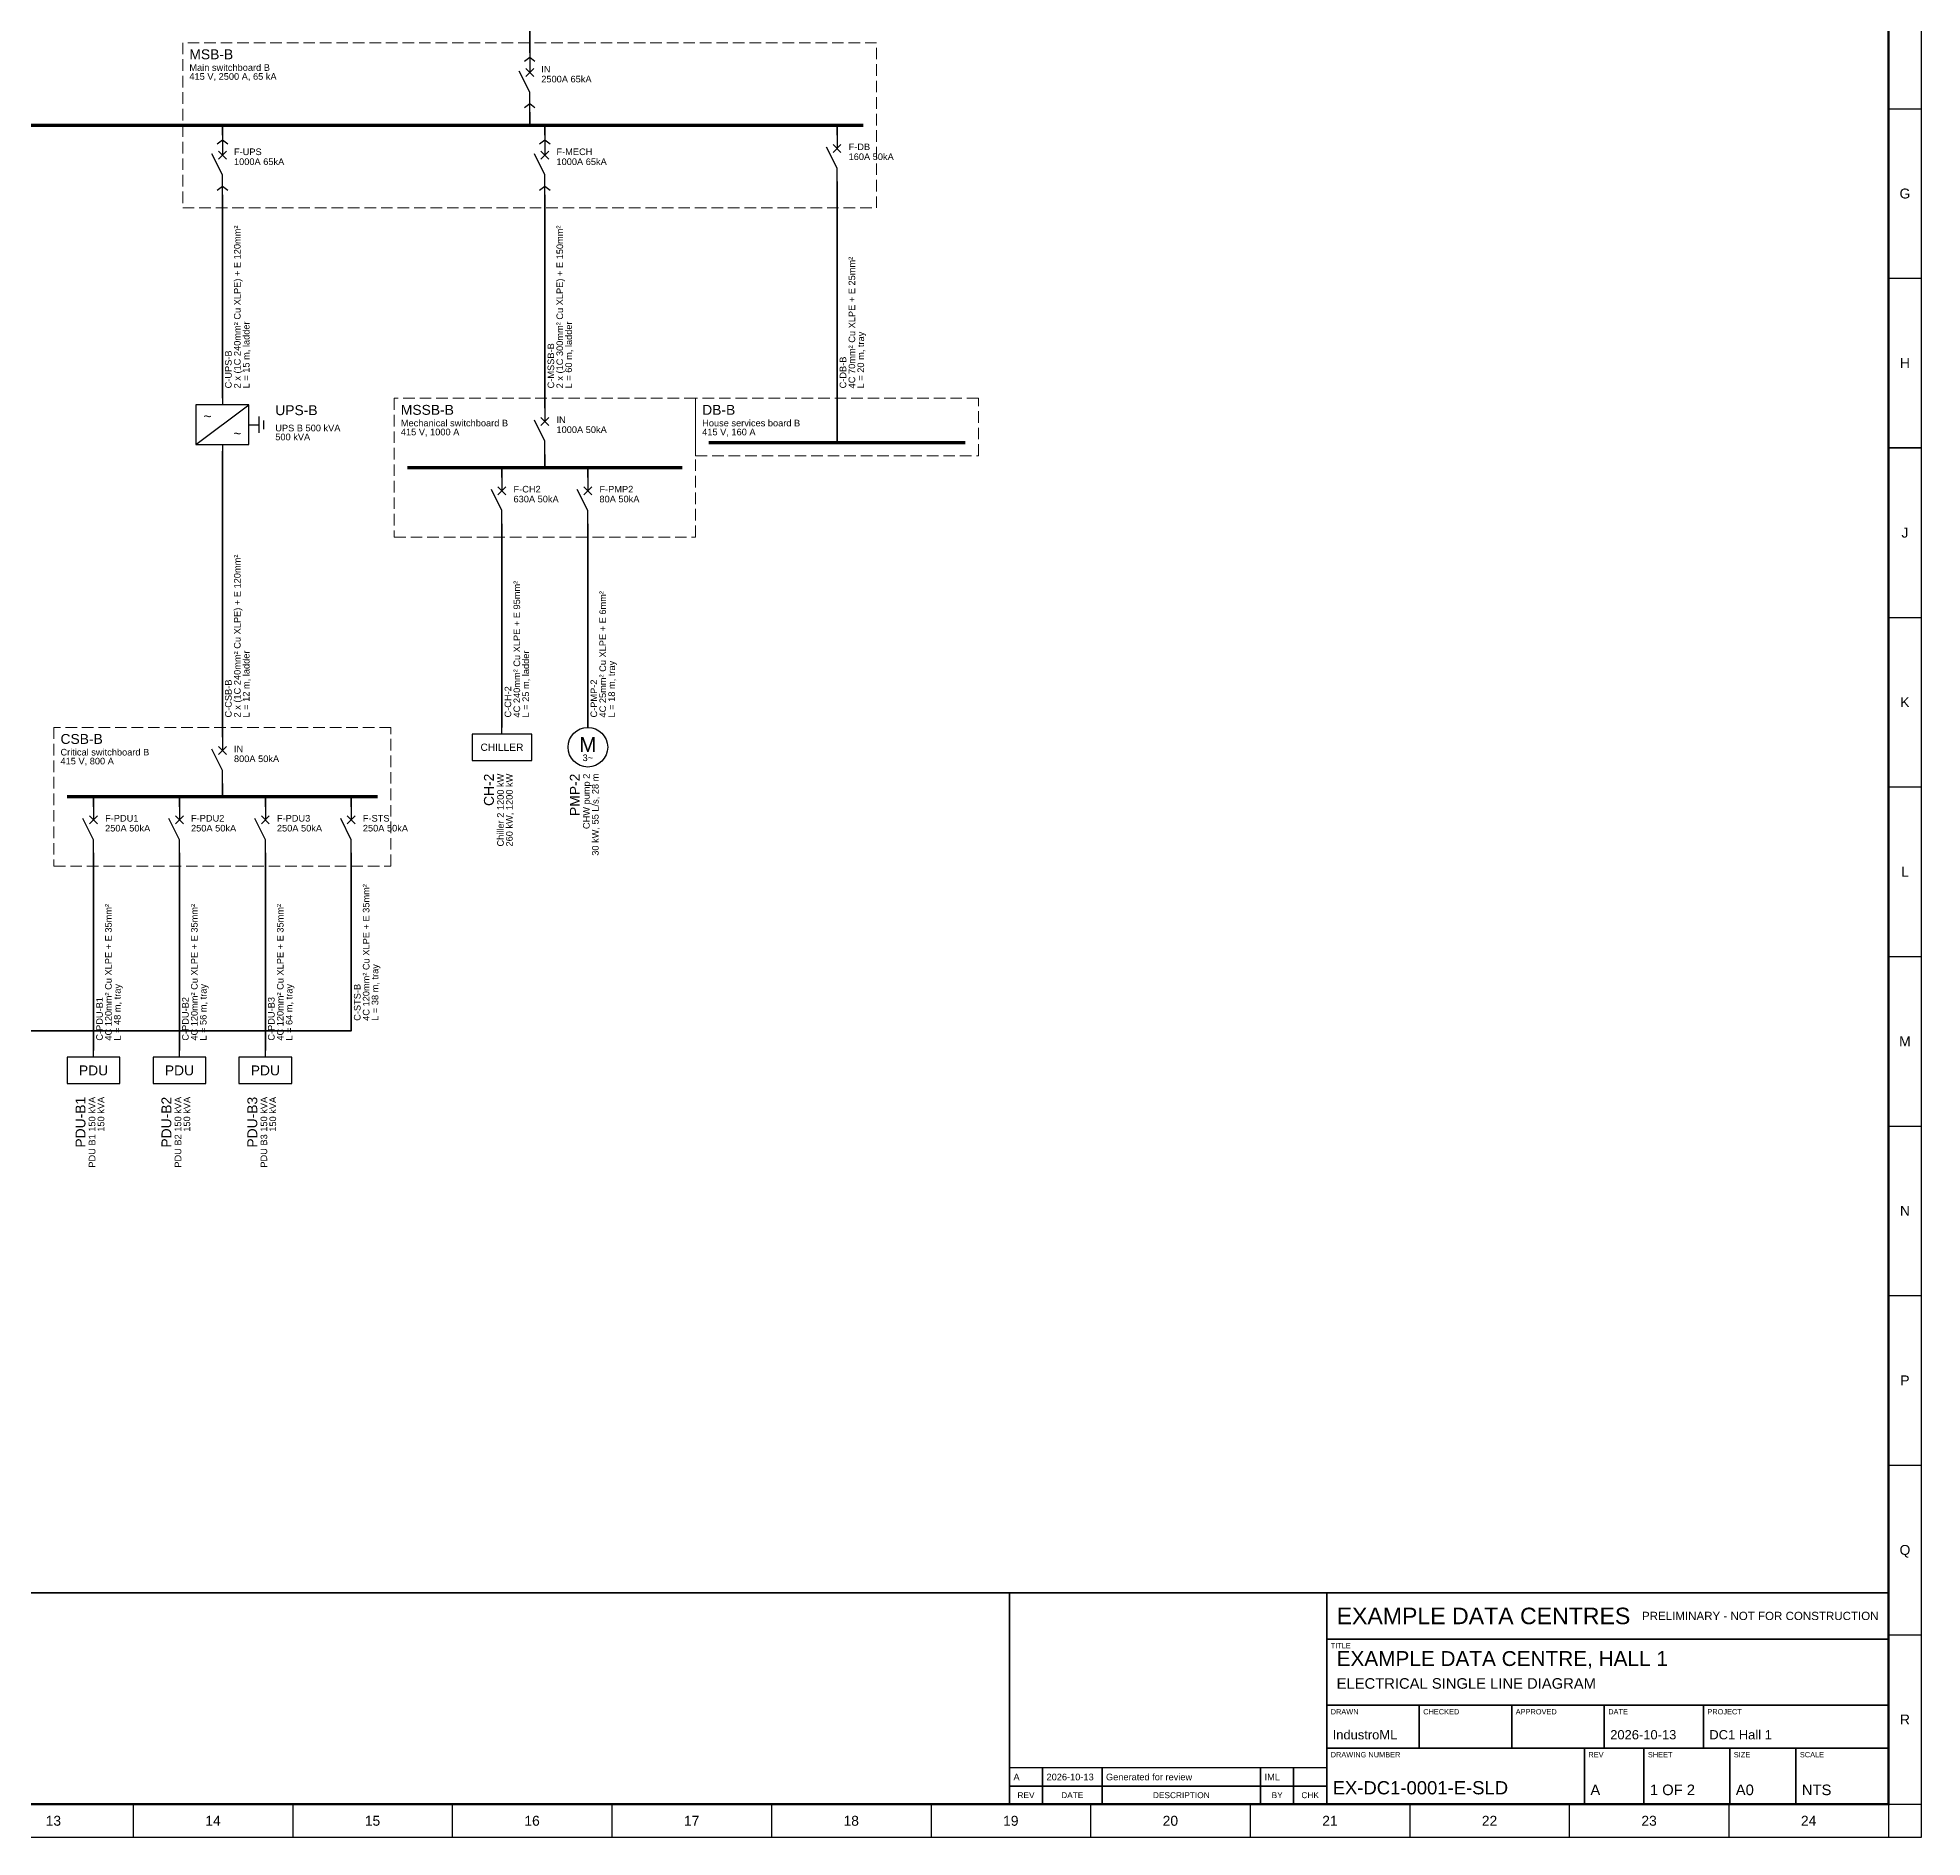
# Model space of a CAD drawing. Header units: millimetres. Extents: x 0 to 1189, y 0 to 841.
# Drawn here: x 619 to 1189, y 0 to 545 of the extents above; entities that cross this region are included whole.
import ezdxf
from ezdxf.enums import TextEntityAlignment as Align

# ---------------------------------------------------------------- set-up
doc = ezdxf.new("R2010")
doc.units = ezdxf.units.MM
doc.linetypes.add('IND-DASHED', pattern=[5, 3.5, -1.5])
for name, color, linetype, lineweight in [('E-BUSBAR', 7, 'Continuous', 100), ('E-CABLE-TEXT', 5, 'Continuous', 18), ('E-DEVICE', 7, 'Continuous', 25), ('E-ENCL', 8, 'IND-DASHED', 18), ('E-EQUIP', 7, 'Continuous', 25), ('E-LV', 7, 'Continuous', 35), ('E-TAG', 7, 'Continuous', 25), ('E-TEXT', 7, 'Continuous', 18), ('SHEET-BORDER', 7, 'Continuous', 25), ('SHEET-TEXT', 7, 'Continuous', 18), ('SHEET-TITLE', 7, 'Continuous', 35)]:
    doc.layers.add(name, color=color, linetype=linetype, lineweight=lineweight)
doc.styles.add('IND', font='arial.ttf')

# ---------------------------------------------------------------- blocks, each defined once
blk = doc.blocks.new('E-UPS')
for p, q in [((-8, -6), (8, 6)), ((0, 8), (0, 6)), ((8, 0), (11, 0)), ((11, 2.5), (11, -2.5)), ((12.4, 1.3), (12.4, -1.3)), ((0, -6), (0, -8))]:
    blk.add_line(p, q)
blk.add_lwpolyline([(-8, -6), (8, -6), (8, 6), (-8, 6)], close=True)
at = {"style": 'IND'}
for p in [(-4.5, 2.6), (4.5, -2.6)]:
    blk.add_text('~', height=3, dxfattribs=at).set_placement(p, align=Align.MIDDLE_CENTER)
blk = doc.blocks.new('E-PDU')
blk.add_line((0, 4), (0, 6))
blk.add_lwpolyline([(-8, -4), (8, -4), (8, 4), (-8, 4)], close=True)
at = {"style": 'IND'}
blk.add_text('PDU', height=3, dxfattribs=at).set_placement((0, 0), align=Align.MIDDLE_CENTER)
blk = doc.blocks.new('E-EQUIP')
blk.add_line((0, 4), (0, 6))
blk.add_lwpolyline([(-9, -4), (9, -4), (9, 4), (-9, 4)], close=True)
at = {"style": 'IND'}
blk.add_attdef('LABEL', text='', height=2.2, dxfattribs=at).set_placement((0, 0), align=Align.MIDDLE_CENTER)
blk = doc.blocks.new('E-MOTOR')
blk.add_circle((0, 0), 6)
at = {"style": 'IND'}
for s, height, p in [('M', 4.5, (0, 0.8)), ('3~', 2, (0, -3.2))]:
    blk.add_text(s, height=height, dxfattribs=at).set_placement(p, align=Align.MIDDLE_CENTER)
blk = doc.blocks.new('E-ACB')
for p, q in [((-1.6, 6.4), (0, 7.6)), ((0, 9), (0, 3)), ((0, 7.6), (1.6, 6.4)), ((0, -3), (-3.2, 3.4)), ((-1.2, 1.8), (1.2, 4.2)), ((-1.2, 4.2), (1.2, 1.8)), ((0, -9), (0, -3)), ((-1.6, -7.6), (0, -6.4)), ((0, -6.4), (1.6, -7.6))]:
    blk.add_line(p, q)
at = {"style": 'IND'}
for tag, p in [('TAG', (3.5, 3)), ('RATING', (3.5, 0))]:
    blk.add_attdef(tag, p, '', height=2, dxfattribs=at)
blk = doc.blocks.new('E-CB')
for p, q in [((0, 7), (0, 3)), ((0, -3), (-3.2, 3.4)), ((-1.2, 1.8), (1.2, 4.2)), ((-1.2, 4.2), (1.2, 1.8)), ((0, -7), (0, -3))]:
    blk.add_line(p, q)
at = {"style": 'IND'}
for tag, p in [('TAG', (3.5, 2.5)), ('RATING', (3.5, -0.5))]:
    blk.add_attdef(tag, p, '', height=2, dxfattribs=at)

msp = doc.modelspace()

# ---------------------------------------------------------------- linework, layer by layer
at = {"layer": 'E-BUSBAR', "const_width": 1}
for points in [[(666.8, 518.1), (868.8, 518.1)], [(822, 422.1), (899.6, 422.1)], [(730.8, 414.5), (814, 414.5)], [(627.8, 314.9), (721.8, 314.9)]]:
    msp.add_lwpolyline(points, dxfattribs=at)
at = {"layer": 'E-ENCL'}
for points in [[(662.8, 493.1), (872.8, 493.1), (872.8, 543.1), (662.8, 543.1)], [(726.8, 393.5), (818, 393.5), (818, 435.5), (726.8, 435.5)], [(818, 418.1), (903.6, 418.1), (903.6, 435.5), (818, 435.5)], [(623.8, 293.9), (725.8, 293.9), (725.8, 335.9), (623.8, 335.9)]]:
    msp.add_lwpolyline(points, close=True, dxfattribs=at)
at = {"layer": 'E-LV'}
for p, q in [((767.8, 598.7), (767.8, 543.1)), ((767.8, 543.1), (767.8, 540.1)), ((767.8, 522.1), (767.8, 518.1)), ((674.8, 518.1), (674.8, 515.1)), ((772.4, 518.1), (772.4, 515.1)), ((860.8, 518.1), (860.8, 515.1)), ((674.8, 497.1), (674.8, 435.5)), ((772.4, 497.1), (772.4, 435.5)), ((860.8, 501.1), (860.8, 435.5)), ((772.4, 435.5), (772.4, 432.5)), ((860.8, 435.5), (860.8, 422.1)), ((674.8, 419.5), (674.8, 335.9)), ((772.4, 418.5), (772.4, 414.5)), ((759.4, 414.5), (759.4, 411.5)), ((785.4, 414.5), (785.4, 411.5)), ((759.4, 397.5), (759.4, 335.9)), ((785.4, 397.5), (785.4, 335.9)), ((674.8, 335.9), (674.8, 332.9)), ((635.8, 314.9), (635.8, 311.9)), ((661.8, 314.9), (661.8, 311.9)), ((674.8, 318.9), (674.8, 314.9)), ((687.8, 314.9), (687.8, 311.9)), ((713.8, 314.9), (713.8, 311.9)), ((635.8, 297.9), (635.8, 238.1)), ((661.8, 297.9), (661.8, 238.1)), ((687.8, 297.9), (687.8, 238.1))]:
    msp.add_line(p, q, dxfattribs=at)
at = {"layer": 'E-LV', "const_width": 1}
msp.add_lwpolyline([(609.4, 518.1), (666.8, 518.1)], dxfattribs=at)
at = {"layer": 'E-LV'}
msp.add_lwpolyline([(713.8, 297.9), (713.8, 244.1), (341.8, 244.1), (341.8, 238.1)], dxfattribs=at)
at = {"layer": 'SHEET-BORDER'}
for p, q in [((1179, 523.12), (1189, 523.12)), ((1179, 471.81), (1189, 471.81)), ((1179, 420.5), (1189, 420.5)), ((1179, 369.19), (1189, 369.19)), ((1179, 317.88), (1189, 317.88)), ((1179, 266.56), (1189, 266.56)), ((1179, 215.25), (1189, 215.25)), ((1179, 163.94), (1189, 163.94)), ((1179, 112.62), (1189, 112.62)), ((1179, 61.31), (1189, 61.31)), ((647.79, 10), (647.79, 0)), ((696.08, 10), (696.08, 0)), ((744.38, 10), (744.38, 0)), ((792.67, 10), (792.67, 0)), ((840.96, 10), (840.96, 0)), ((889.25, 10), (889.25, 0)), ((937.54, 10), (937.54, 0)), ((985.83, 10), (985.83, 0)), ((1034.12, 10), (1034.12, 0)), ((1082.42, 10), (1082.42, 0)), ((1130.71, 10), (1130.71, 0)), ((1179, 10), (1179, 0)), ((1179, 10), (1189, 10))]:
    msp.add_line(p, q, dxfattribs=at)
for points in [[(0, 0), (1189, 0), (1189, 841), (0, 841)], [(1009, 60), (1179, 60), (1179, 74), (1009, 74)], [(1009, 40), (1179, 40), (1179, 60), (1009, 60)], [(1009, 27), (1037, 27), (1037, 40), (1009, 40)], [(1037, 27), (1065, 27), (1065, 40), (1037, 40)], [(1065, 27), (1093, 27), (1093, 40), (1065, 40)], [(1093, 27), (1123, 27), (1123, 40), (1093, 40)], [(1123, 27), (1179, 27), (1179, 40), (1123, 40)], [(1009, 10), (1087, 10), (1087, 27), (1009, 27)], [(1087, 10), (1105, 10), (1105, 27), (1087, 27)], [(1105, 10), (1131, 10), (1131, 27), (1105, 27)], [(1131, 10), (1151, 10), (1151, 27), (1131, 27)], [(1151, 10), (1179, 10), (1179, 27), (1151, 27)], [(913, 15.5), (923, 15.5), (923, 21), (913, 21)], [(923, 15.5), (941, 15.5), (941, 21), (923, 21)], [(941, 15.5), (989, 15.5), (989, 21), (941, 21)], [(989, 15.5), (999, 15.5), (999, 21), (989, 21)], [(999, 15.5), (1009, 15.5), (1009, 21), (999, 21)], [(913, 10), (923, 10), (923, 15.5), (913, 15.5)], [(923, 10), (941, 10), (941, 15.5), (923, 15.5)], [(941, 10), (989, 10), (989, 15.5), (941, 15.5)], [(989, 10), (999, 10), (999, 15.5), (989, 15.5)], [(999, 10), (1009, 10), (1009, 15.5), (999, 15.5)]]:
    msp.add_lwpolyline(points, close=True, dxfattribs=at)
for points, const_width in [([(20, 10), (1179, 10), (1179, 831), (20, 831)], 0.7), ([(20, 10), (913, 10), (913, 74), (20, 74)], 0.5), ([(913, 10), (1009, 10), (1009, 74), (913, 74)], 0.5), ([(1009, 10), (1179, 10), (1179, 74), (1009, 74)], 0.5)]:
    msp.add_lwpolyline(points, close=True, dxfattribs=dict(at, const_width=const_width))
at = {"layer": 'SHEET-BORDER', "const_width": 0.5}
msp.add_lwpolyline([(1189, 420.5), (1179, 420.5)], dxfattribs=at)

# ---------------------------------------------------------------- block references
at = {"layer": 'E-DEVICE'}
for name, p, values in [('E-ACB', (767.8, 531.1), {'TAG': 'IN', 'RATING': '2500A 65kA'}), ('E-ACB', (674.8, 506.1), {'TAG': 'F-UPS', 'RATING': '1000A 65kA'}), ('E-ACB', (772.4, 506.1), {'TAG': 'F-MECH', 'RATING': '1000A 65kA'}), ('E-CB', (860.8, 508.1), {'TAG': 'F-DB', 'RATING': '160A 50kA'}), ('E-CB', (772.4, 425.5), {'TAG': 'IN', 'RATING': '1000A 50kA'}), ('E-CB', (759.4, 404.5), {'TAG': 'F-CH2', 'RATING': '630A 50kA'}), ('E-CB', (785.4, 404.5), {'TAG': 'F-PMP2', 'RATING': '80A 50kA'}), ('E-CB', (674.8, 325.9), {'TAG': 'IN', 'RATING': '800A 50kA'}), ('E-CB', (635.8, 304.9), {'TAG': 'F-PDU1', 'RATING': '250A 50kA'}), ('E-CB', (661.8, 304.9), {'TAG': 'F-PDU2', 'RATING': '250A 50kA'}), ('E-CB', (687.8, 304.9), {'TAG': 'F-PDU3', 'RATING': '250A 50kA'}), ('E-CB', (713.8, 304.9), {'TAG': 'F-STS', 'RATING': '250A 50kA'})]:
    msp.add_blockref(name, p, dxfattribs=at).add_auto_attribs(values)
at = {"layer": 'E-EQUIP'}
for name, p in [('E-UPS', (674.8, 427.5)), ('E-MOTOR', (785.4, 329.9)), ('E-PDU', (635.8, 232.1)), ('E-PDU', (661.8, 232.1)), ('E-PDU', (687.8, 232.1))]:
    msp.add_blockref(name, p, dxfattribs=at)
msp.add_blockref('E-EQUIP', (759.4, 329.9), dxfattribs=at).add_auto_attribs({'LABEL': 'CHILLER'})

# ---------------------------------------------------------------- texts
at = {"layer": 'E-CABLE-TEXT', "style": 'IND'}
for s, p in [('2 x (1C 240mm² Cu XLPE) + E 120mm²', (680.9, 438.5)), ('2 x (1C 300mm² Cu XLPE) + E 150mm²', (778.5, 438.5)), ('4C 70mm² Cu XLPE + E 25mm²', (866.9, 438.5)), ('L = 15 m, ladder', (683.6, 438.5)), ('L = 60 m, ladder', (781.2, 438.5)), ('C-MSSB-B', (775.8, 438.5)), ('L = 20 m, tray', (869.6, 438.5)), ('C-UPS-B', (678.2, 438.5)), ('C-DB-B', (864.2, 438.5)), ('2 x (1C 240mm² Cu XLPE) + E 120mm²', (680.9, 338.9)), ('4C 240mm² Cu XLPE + E 95mm²', (765.5, 338.9)), ('4C 25mm² Cu XLPE + E 6mm²', (791.5, 338.9)), ('L = 12 m, ladder', (683.6, 338.9)), ('L = 25 m, ladder', (768.2, 338.9)), ('L = 18 m, tray', (794.2, 338.9)), ('C-CSB-B', (678.2, 338.9)), ('C-CH-2', (762.8, 338.9)), ('C-PMP-2', (788.8, 338.9)), ('4C 120mm² Cu XLPE + E 35mm²', (719.9, 247.1)), ('4C 120mm² Cu XLPE + E 35mm²', (641.9, 241.1)), ('4C 120mm² Cu XLPE + E 35mm²', (667.9, 241.1)), ('4C 120mm² Cu XLPE + E 35mm²', (693.9, 241.1)), ('L = 38 m, tray', (722.6, 247.1)), ('L = 48 m, tray', (644.6, 241.1)), ('L = 56 m, tray', (670.6, 241.1)), ('L = 64 m, tray', (696.6, 241.1)), ('C-STS-B', (717.2, 247.1)), ('C-PDU-B1', (639.2, 241.1)), ('C-PDU-B2', (665.2, 241.1)), ('C-PDU-B3', (691.2, 241.1))]:
    msp.add_text(s, height=2, rotation=90, dxfattribs=at).set_placement(p, align=Align.BOTTOM_LEFT)
at = {"layer": 'E-TAG', "style": 'IND'}
for s, p in [('MSB-B', (664.8, 541.1)), ('MSSB-B', (728.8, 433.5)), ('DB-B', (820, 433.5)), ('CSB-B', (625.8, 333.9))]:
    msp.add_text(s, height=3, dxfattribs=at).set_placement(p, align=Align.TOP_LEFT)
msp.add_text('UPS-B', height=3, dxfattribs=at).set_placement((690.8, 429.5), align=Align.BOTTOM_LEFT)
at = {"layer": 'E-TEXT', "style": 'IND'}
for s, p in [('Main switchboard B', (664.8, 536.6)), ('415 V, 2500 A, 65 kA', (664.8, 533.9)), ('Mechanical switchboard B', (728.8, 429)), ('House services board B', (820, 429)), ('500 kVA', (690.8, 424.8)), ('UPS B 500 kVA', (690.8, 427.5)), ('415 V, 1000 A', (728.8, 426.3)), ('415 V, 160 A', (820, 426.3)), ('415 V, 800 A', (625.8, 326.7)), ('Critical switchboard B', (625.8, 329.4))]:
    msp.add_text(s, height=2, dxfattribs=at).set_placement(p, align=Align.TOP_LEFT)
for s, height, p in [('CH-2', 3, (757.85, 321.9)), ('Chiller 2 1200 kW', 2, (760.55, 321.9)), ('260 kW, 1200 kW', 2, (763.25, 321.9)), ('PMP-2', 3, (783.85, 321.9)), ('CHW pump 2', 2, (786.55, 321.9)), ('30 kW, 55 L/s, 28 m', 2, (789.25, 321.9)), ('PDU-B1', 3, (634.25, 224.1)), ('PDU B1 150 kVA', 2, (636.95, 224.1)), ('150 kVA', 2, (639.65, 224.1)), ('PDU-B2', 3, (660.25, 224.1)), ('PDU B2 150 kVA', 2, (662.95, 224.1)), ('150 kVA', 2, (665.65, 224.1)), ('PDU-B3', 3, (686.25, 224.1)), ('PDU B3 150 kVA', 2, (688.95, 224.1)), ('150 kVA', 2, (691.65, 224.1))]:
    msp.add_text(s, height=height, rotation=90, dxfattribs=at).set_placement(p, align=Align.BOTTOM_RIGHT)
at = {"layer": 'SHEET-TEXT', "style": 'IND'}
for s, height, p in [('G', 3, (1184, 497.47)), ('H', 3, (1184, 446.16)), ('J', 3, (1184, 394.84)), ('K', 3, (1184, 343.53)), ('L', 3, (1184, 292.22)), ('M', 3, (1184, 240.91)), ('N', 3, (1184, 189.59)), ('P', 3, (1184, 138.28)), ('Q', 3, (1184, 86.97)), ('R', 3, (1184, 35.66)), ('REV', 1.8, (918, 12.75)), ('DATE', 1.8, (932, 12.75)), ('DESCRIPTION', 1.8, (965, 12.75)), ('BY', 1.8, (994, 12.75)), ('CHK', 1.8, (1004, 12.75)), ('13', 3, (623.65, 5)), ('14', 3, (671.94, 5)), ('15', 3, (720.23, 5)), ('16', 3, (768.52, 5)), ('17', 3, (816.81, 5)), ('18', 3, (865.1, 5)), ('19', 3, (913.4, 5)), ('20', 3, (961.69, 5)), ('21', 3, (1009.98, 5)), ('22', 3, (1058.27, 5)), ('23', 3, (1106.56, 5)), ('24', 3, (1154.85, 5))]:
    msp.add_text(s, height=height, dxfattribs=at).set_placement(p, align=Align.MIDDLE_CENTER)
for s, p in [('TITLE', (1010.2, 58.8)), ('DRAWN', (1010.2, 38.8)), ('CHECKED', (1038.2, 38.8)), ('APPROVED', (1066.2, 38.8)), ('DATE', (1094.2, 38.8)), ('PROJECT', (1124.2, 38.8)), ('DRAWING NUMBER', (1010.2, 25.8)), ('REV', (1088.2, 25.8)), ('SHEET', (1106.2, 25.8)), ('SIZE', (1132.2, 25.8)), ('SCALE', (1152.2, 25.8))]:
    msp.add_text(s, height=1.6, dxfattribs=at).set_placement(p, align=Align.TOP_LEFT)
for s, p in [('A', (914.2, 18.25)), ('2026-10-13', (924.2, 18.25)), ('Generated for review', (942.2, 18.25)), ('IML', (990.2, 18.25))]:
    msp.add_text(s, height=2, dxfattribs=at).set_placement(p, align=Align.MIDDLE_LEFT)
at = {"layer": 'SHEET-TITLE', "style": 'IND'}
msp.add_text('EXAMPLE DATA CENTRES', height=5, dxfattribs=at).set_placement((1012, 67), align=Align.MIDDLE_LEFT)
msp.add_text('PRELIMINARY - NOT FOR CONSTRUCTION', height=2.5, dxfattribs=at).set_placement((1176, 67), align=Align.MIDDLE_RIGHT)
for s, height, p in [('EXAMPLE DATA CENTRE, HALL 1', 4.5, (1012, 50.5)), ('ELECTRICAL SINGLE LINE DIAGRAM', 3.2, (1012, 44)), ('IndustroML', 2.8, (1010.8, 28.8)), ('2026-10-13', 2.8, (1094.8, 28.8)), ('DC1 Hall 1', 2.8, (1124.8, 28.8)), ('EX-DC1-0001-E-SLD', 4, (1010.8, 11.8)), ('A', 3.2, (1088.8, 11.8)), ('1 OF 2', 3.2, (1106.8, 11.8)), ('A0', 3.2, (1132.8, 11.8)), ('NTS', 3.2, (1152.8, 11.8))]:
    msp.add_text(s, height=height, dxfattribs=at).set_placement(p, align=Align.BOTTOM_LEFT)

doc.saveas('drawing.dxf')
